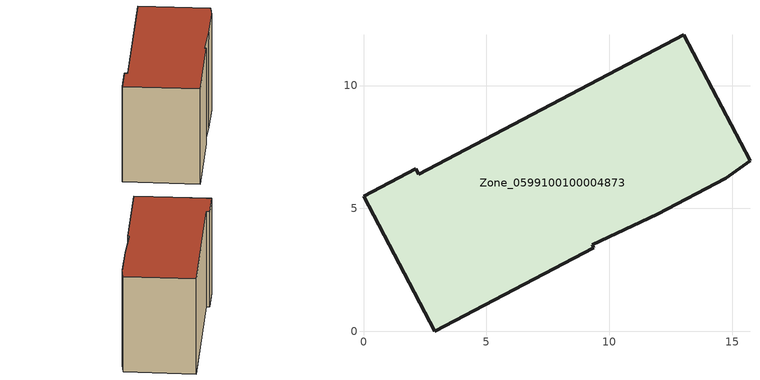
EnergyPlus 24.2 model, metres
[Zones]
Zone_0599100100004873
 floor ground (C_G): 2.12,6.62 2.25,6.4 13.03,12.07 15.73,6.93 14.75,6.23 11.95,4.76 9.3,3.53 9.37,3.4 2.89,0 0,5.5 z0
 wall outside (C_F): 2.25,6.4 2.12,6.62 0,5.5 2.89,0 9.37,3.4 9.3,3.53 11.95,4.76 14.75,6.23 15.73,6.93 13.03,12.07 2.25,6.4 z0:8.46
 roof outside (C_R): 15.73,6.93 13.03,12.07 2.25,6.4 2.12,6.62 0,5.5 2.89,0 9.37,3.4 9.3,3.53 11.95,4.76 14.75,6.23 z8.46
[BUILDING]
Pand.0599100100004873: North Axis=0; Terrain=City; Loads Convergence Tolerance Value=0.04; Temperature Convergence Tolerance Value=0.4; Solar Distribution=FullExterior; Maximum Number of Warmup Days=25; Minimum Number of Warmup Days=1
[Site:Location]
Rotterdam.The.Hague.AP_ZH_NLD Design_Conditions: Latitude=51.96; Longitude=4.45; Time Zone=1; Elevation=-4.5
[SITE:GROUNDTEMPERATURE:BUILDINGSURFACE]
18, 18, 18, 18, 18, 18, 18, 18, 18, 18, 18, 18
[MATERIAL] Thermal Absorptance=0.9; Solar Absorptance=0.7; Visible Absorptance=0.7
Name | Roughness | Thickness | Conductivity | Density | Specific Heat
G.TC.2006-2014 | MediumSmooth | 0.15 | 0.06 | 540 | 1210
F.TC.2006-2014 | Rough | 0.3 | 0.12 | 1920 | 840
R.TC.2006-2014 | MediumRough | 0.2 | 0.08 | 1500 | 1000
[CONSTRUCTION]
C_G: G.TC.2006-2014
C_F: F.TC.2006-2014
C_R: R.TC.2006-2014
[ZONE]
Zone_0599100100004873: Type=1; Multiplier=1; Ceiling Height=Autocalculate; Volume=Autocalculate; Floor Area=autocalculate; Part of Total Floor Area=Yes
[ZONEINFILTRATION:DESIGNFLOWRATE]
Infil_Zone_0599100100004873: Zone or ZoneList or Space or SpaceList=Zone_0599100100004873; Schedule=AlwaysOn; Design Flow Rate Calculation Method=Flow/Area; Flow Rate per Floor Area=0.0015; Constant Term Coefficient=1; Temperature Term Coefficient=0; Velocity Term Coefficient=0; Velocity Squared Term Coefficient=0
[HVACTEMPLATE:ZONE:IDEALLOADSAIRSYSTEM]
Zone_0599100100004873: Maximum Heating Supply Air Temperature=50; Minimum Cooling Supply Air Temperature=13; Maximum Heating Supply Air Humidity Ratio=0.0156; Minimum Cooling Supply Air Humidity Ratio=0.0077; Heating Limit=NoLimit; Cooling Limit=NoLimit; Dehumidification Control Type=ConstantSensibleHeatRatio; Cooling Sensible Heat Ratio=0.7; Dehumidification Setpoint=60; Humidification Control Type=None; Humidification Setpoint=30; Outdoor Air Method=None; Outdoor Air Flow Rate per Person=0.00944; Outdoor Air Flow Rate per Zone Floor Area=0; Outdoor Air Flow Rate per Zone=0; Demand Controlled Ventilation Type=None; Outdoor Air Economizer Type=NoEconomizer; Heat Recovery Type=None; Sensible Heat Recovery Effectiveness=0.7; Latent Heat Recovery Effectiveness=0.65
[ZONECONTROL:THERMOSTAT]
ThermostatControl_Zone_0599100100004873: Zone or ZoneList=Zone_0599100100004873; Control Type Schedule=DualSetpointControlType; Control 1=Thermostat_Zone_0599100100004873; Temperature Difference Between Cutout And Setpoint=0
[THERMOSTATSETPOINT:DUALSETPOINT]
Thermostat_Zone_0599100100004873: Heating Setpoint Temperature Schedule=HeatingSetpoint_Zone_0599100100004873; Cooling Setpoint Temperature Schedule=CoolingSetpoint_Zone_0599100100004873
[SCHEDULE:COMPACT]
HeatingSetpoint_Zone_0599100100004873: Through: 12/31, For: AllDays, Until: 24:00, 21
CoolingSetpoint_Zone_0599100100004873: Through: 12/31, For: AllDays, Until: 24:00, 24
DualSetpointControlType: Through: 12/31, For: AllDays, Until: 24:00, 4
AlwaysOn: Through: 12/31, For: AllDays, Until: 24:00, 1
